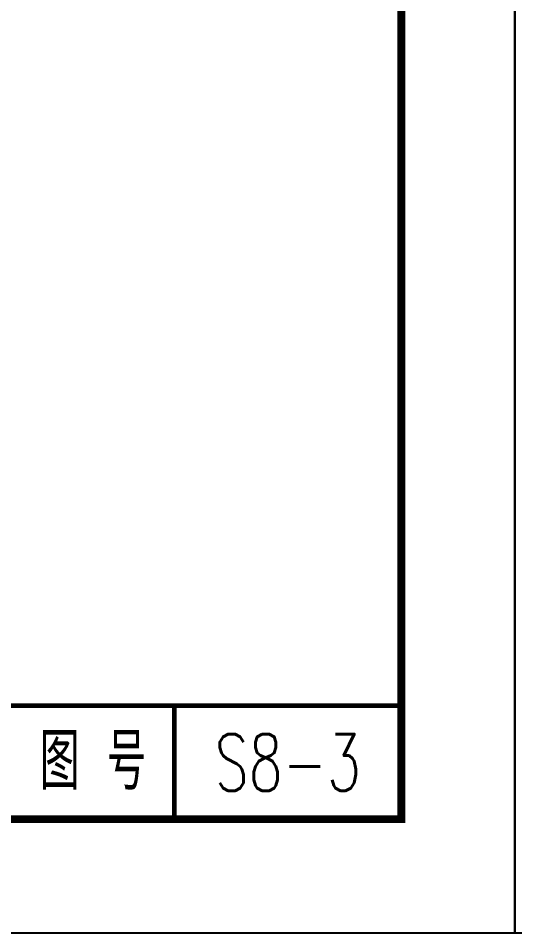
# Model space of a CAD drawing. Extents: x 941299 to 942979, y 2579300 to 2579597.
# Drawn here: x 942095 to 942138.7, y 2579299.9 to 2579380.4 of the extents above; entities that cross this region are included whole.
import ezdxf
from ezdxf.enums import TextEntityAlignment as Align

# ---------------------------------------------------------------- set-up
doc = ezdxf.new("R2010")
doc.units = 0
doc.layers.get('0').update_dxf_attribs({"linetype": 'CONTINUOUS'})
doc.layers.add('图框', color=7, linetype='CONTINUOUS')
doc.styles.get("Standard").update_dxf_attribs({"font": 'simplex1.shx', "width": 0.7, "bigfont": 'hztxt.shx'})

# ---------------------------------------------------------------- blocks, each defined once
blk = doc.blocks.new('series')
at = {"width": 0.75}
for tag, height, p in [('页码', 4, (-35, -19)), ('图名', 5, (-220, -282)), ('图号', 5, (-20, -282))]:
    blk.add_attdef(tag, text='', height=height, dxfattribs=at).set_placement(p, align=Align.MIDDLE_CENTER)

msp = doc.modelspace()

# ---------------------------------------------------------------- linework, layer by layer
for points in [[(942138.72533, 2579299.85013), (942138.72533, 2579596.85013), (941718.72533, 2579596.85013), (941718.72533, 2579299.85013)], [(942138.72533, 2579299.85013), (942138.72533, 2579596.85013), (941718.72533, 2579596.85013), (941718.72533, 2579299.85013)], [(942558.72533, 2579299.85013), (942558.72533, 2579596.85013), (942138.72533, 2579596.85013), (942138.72533, 2579299.85013)]]:
    msp.add_lwpolyline(points, close=True)
at = {"layer": '图框'}
for points, const_width in [([(942128.72533, 2579586.85013), (941748.72533, 2579586.85013), (941748.72533, 2579309.85013), (942128.72533, 2579309.85013), (942128.72533, 2579586.85013)], 0.7), ([(941748.72533, 2579319.85013), (942128.72533, 2579319.85013)], 0.4), ([(942108.72533, 2579309.85013), (942108.72533, 2579319.85013)], 0.4)]:
    msp.add_lwpolyline(points, dxfattribs=dict(at, const_width=const_width))

# ---------------------------------------------------------------- block references
ref = msp.add_blockref('series', (942138.72533, 2579596.85013), dxfattribs=at)
ref.add_attrib('图号', 'S8-3', dxfattribs={"layer": '0', "height": 5, "width": 0.7}).set_placement((942118.72533, 2579314.85013), align=Align.MIDDLE_CENTER)

# ---------------------------------------------------------------- texts
at = {"layer": '图框', "width": 0.7}
msp.add_text('图 号', height=5, dxfattribs=at).set_placement((942101.56463, 2579314.94472), align=Align.MIDDLE_CENTER)

doc.saveas('drawing.dxf')
